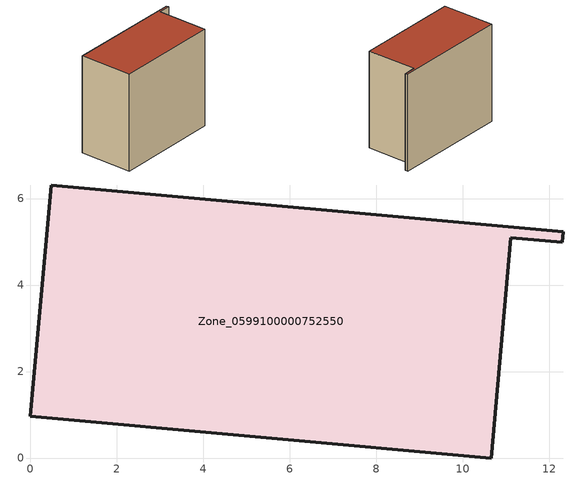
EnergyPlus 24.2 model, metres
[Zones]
Zone_0599100000752550
 floor ground (C_G): 0,0.96 0.48,6.31 12.32,5.23 12.3,4.99 11.11,5.09 10.65,0 z0
 wall outside (C_F): 12.3,4.99 12.32,5.23 0.48,6.31 0,0.96 10.65,0 11.11,5.09 12.3,4.99 z0:9.81
 roof outside (C_R): 10.65,0 11.11,5.09 12.3,4.99 12.32,5.23 0.48,6.31 0,0.96 z9.81
[BUILDING]
Pand.0599100000752550: North Axis=0; Terrain=City; Loads Convergence Tolerance Value=0.04; Temperature Convergence Tolerance Value=0.4; Solar Distribution=FullExterior; Maximum Number of Warmup Days=25; Minimum Number of Warmup Days=1
[Site:Location]
Rotterdam.The.Hague.AP_ZH_NLD Design_Conditions: Latitude=51.96; Longitude=4.45; Time Zone=1; Elevation=-4.5
[SITE:GROUNDTEMPERATURE:BUILDINGSURFACE]
18, 18, 18, 18, 18, 18, 18, 18, 18, 18, 18, 18
[MATERIAL] Thermal Absorptance=0.9; Solar Absorptance=0.7; Visible Absorptance=0.7
Name | Roughness | Thickness | Conductivity | Density | Specific Heat
G.TI.2006-2014 | MediumSmooth | 0.15 | 0.06 | 540 | 1210
F.TI.2006-2014 | Rough | 0.3 | 0.12 | 1920 | 840
R.TI.2006-2014 | MediumRough | 0.2 | 0.08 | 1500 | 1000
[CONSTRUCTION]
C_G: G.TI.2006-2014
C_F: F.TI.2006-2014
C_R: R.TI.2006-2014
[ZONE]
Zone_0599100000752550: Type=1; Multiplier=1; Ceiling Height=Autocalculate; Volume=Autocalculate; Floor Area=autocalculate; Part of Total Floor Area=Yes
[ZONEINFILTRATION:DESIGNFLOWRATE]
Infil_Zone_0599100000752550: Zone or ZoneList or Space or SpaceList=Zone_0599100000752550; Schedule=AlwaysOn; Design Flow Rate Calculation Method=Flow/Area; Flow Rate per Floor Area=0.0015; Constant Term Coefficient=1; Temperature Term Coefficient=0; Velocity Term Coefficient=0; Velocity Squared Term Coefficient=0
[HVACTEMPLATE:ZONE:IDEALLOADSAIRSYSTEM]
Zone_0599100000752550: Maximum Heating Supply Air Temperature=50; Minimum Cooling Supply Air Temperature=13; Maximum Heating Supply Air Humidity Ratio=0.0156; Minimum Cooling Supply Air Humidity Ratio=0.0077; Heating Limit=NoLimit; Cooling Limit=NoLimit; Dehumidification Control Type=ConstantSensibleHeatRatio; Cooling Sensible Heat Ratio=0.7; Dehumidification Setpoint=60; Humidification Control Type=None; Humidification Setpoint=30; Outdoor Air Method=None; Outdoor Air Flow Rate per Person=0.00944; Outdoor Air Flow Rate per Zone Floor Area=0; Outdoor Air Flow Rate per Zone=0; Demand Controlled Ventilation Type=None; Outdoor Air Economizer Type=NoEconomizer; Heat Recovery Type=None; Sensible Heat Recovery Effectiveness=0.7; Latent Heat Recovery Effectiveness=0.65
[ZONECONTROL:THERMOSTAT]
ThermostatControl_Zone_0599100000752550: Zone or ZoneList=Zone_0599100000752550; Control Type Schedule=DualSetpointControlType; Control 1=Thermostat_Zone_0599100000752550; Temperature Difference Between Cutout And Setpoint=0
[THERMOSTATSETPOINT:DUALSETPOINT]
Thermostat_Zone_0599100000752550: Heating Setpoint Temperature Schedule=HeatingSetpoint_Zone_0599100000752550; Cooling Setpoint Temperature Schedule=CoolingSetpoint_Zone_0599100000752550
[SCHEDULE:COMPACT]
HeatingSetpoint_Zone_0599100000752550: Through: 12/31, For: AllDays, Until: 24:00, 21
CoolingSetpoint_Zone_0599100000752550: Through: 12/31, For: AllDays, Until: 24:00, 24
DualSetpointControlType: Through: 12/31, For: AllDays, Until: 24:00, 4
AlwaysOn: Through: 12/31, For: AllDays, Until: 24:00, 1
